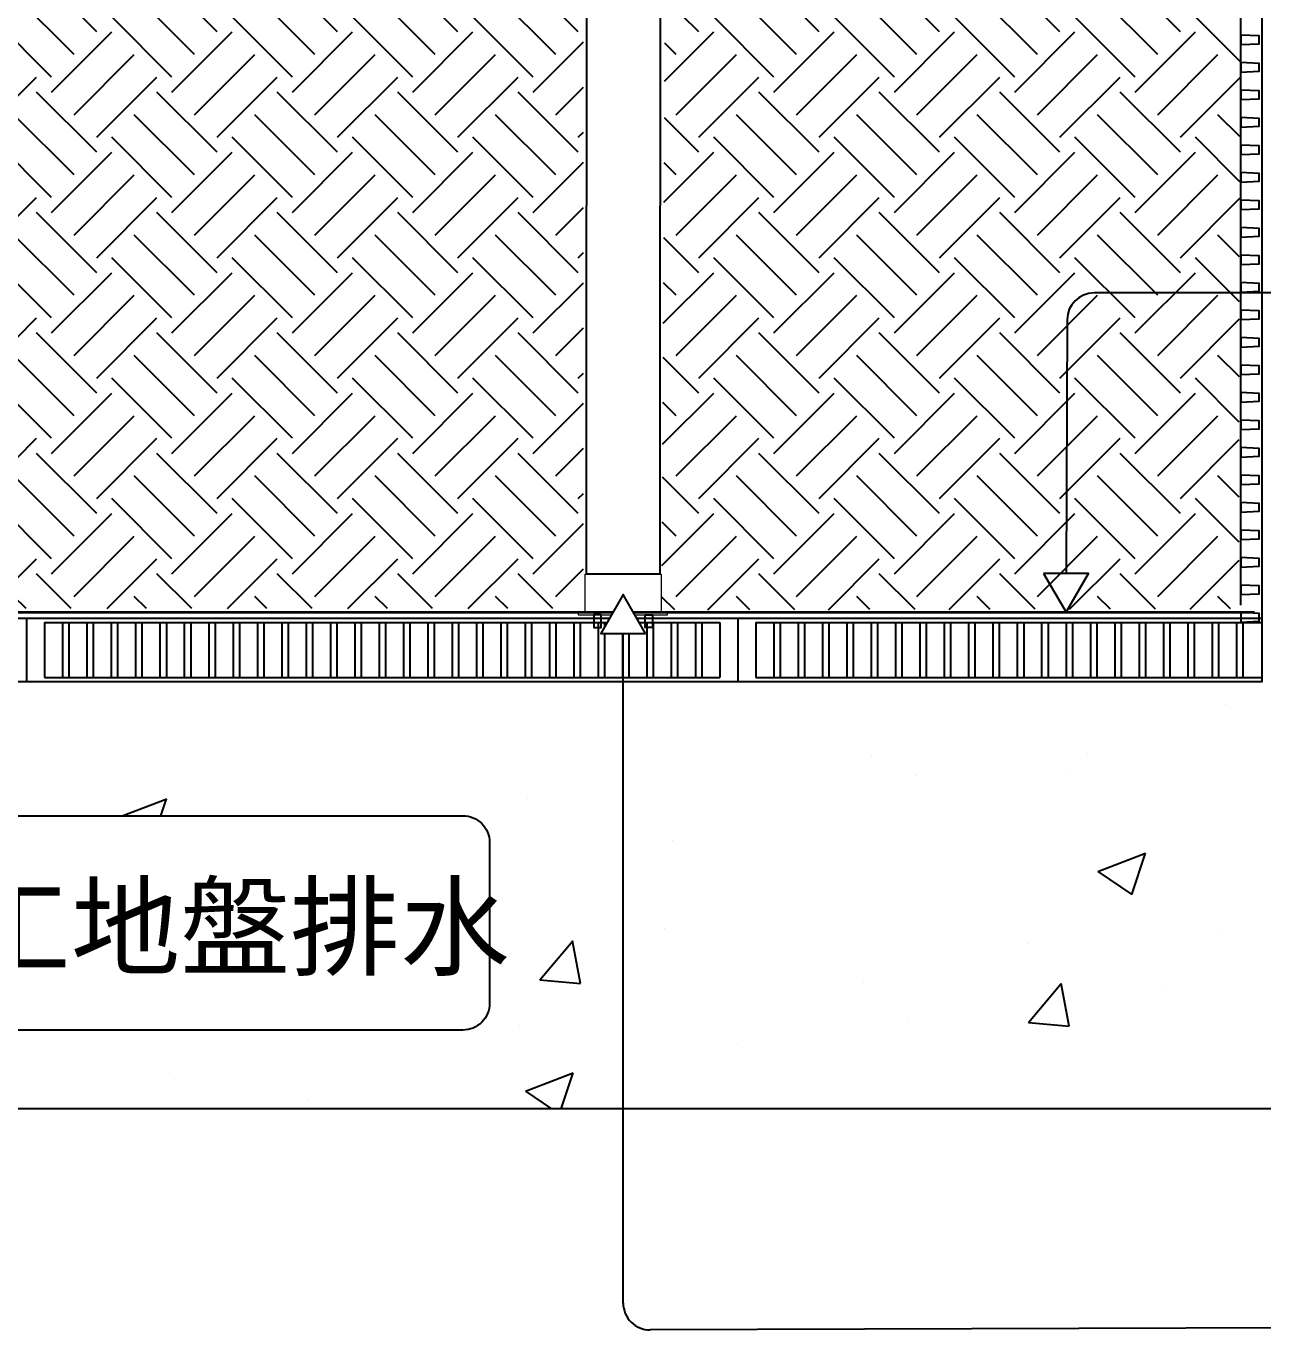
# Model space of a CAD drawing. Header units: millimetres. Extents: x 3083 to 7283, y 1609 to 4579.
# Drawn here: x 4310.5 to 4771.8, y 2804.9 to 3291.1 of the extents above; entities that cross this region are included whole.
import ezdxf

# ---------------------------------------------------------------- set-up
doc = ezdxf.new("R2010")
doc.units = ezdxf.units.MM
doc.styles.add('微軟正黑體-20', font='Microsoft JhengHei.ttf', dxfattribs={"height": 20})
pattern_1 = [(45, (-13893.087, -342.53), (0, 44.90128), [31.75, -31.75]), (45, (-13901.506, -334.11), (0, 44.90128), [31.75, -31.75]), (45, (-13909.925, -325.69), (0, 44.90128), [31.75, -31.75]), (135, (-13909.925, -320.078), (-44.90128, 0), [31.75, -31.75]), (135, (-13901.506, -311.66), (-44.90128, 0), [31.75, -31.75]), (135, (-13893.087, -303.24), (-44.90128, 0), [31.75, -31.75])]

msp = doc.modelspace()

# ---------------------------------------------------------------- hatches: boundary and pattern name
h = msp.add_hatch()
h.set_pattern_fill('EARTH', color=256, scale=5, angle=45)
h.set_pattern_definition(pattern_1)
h.paths.add_polyline_path([(4518.37, 3358.2), (4507.12, 3358.2), (4506.83, 3366.81), (4506.61, 3373.49), (4504.84, 3373.49), (4504.84, 3376.9), (4479.04, 3376.9), (4479.04, 3385.7), (4475.55, 3385.7), (4475.55, 3389.39), (4472.99, 3389.39), (4472.99, 3393.96), (4471.1, 3393.96), (4471.1, 3397.36), (4469.74, 3397.36), (4469.74, 3403.59), (4199.63, 3404.02), (4199.63, 3389.77), (4191.82, 3389.77), (4191.82, 3353.66), (4188.01, 3353.66), (4182.31, 3227.37), (4162.15, 3227.37), (4162.15, 3219.43), (4156.28, 3219.43), (4156.28, 3227.45), (4122.68, 3227.45), (4122.68, 3073.85), (4518.37, 3073.85)])
h = msp.add_hatch()
h.set_pattern_fill('EARTH', color=256, scale=5, angle=45)
h.set_pattern_definition(pattern_1)
h.paths.add_polyline_path([(4763.53, 3405.33), (4598.92, 3403.61), (4598.92, 3399.07), (4594.25, 3384.51), (4587.65, 3384.51), (4587.65, 3375.29), (4562.21, 3375.29), (4562.21, 3357.25), (4549.09, 3357.25), (4547.58, 3073.34), (4762.81, 3073.74)])

# ---------------------------------------------------------------- linework, layer by layer
for p, q in [((4763.53, 3075.14, -163.19), (4763.53, 3405.33, -163.19)), ((5910.25, 3191.55, -163.19), (4708.78, 3191.55, -163.19)), ((4698.78, 3181.59, -163.19), (4698.34, 3086.98, -163.19)), ((4045.49, 3070.31, -163.19), (4310.74, 3070.31, -163.19)), ((4310.74, 3070.31, -163.19), (4310.74, 3046.62, -163.19)), ((4310.74, 3070.31, -163.19), (4528.15, 3070.31, -163.19)), ((4310.74, 3070.31, -163.19), (4310.74, 3046.62, -163.19)), ((4317.45, 3068.73, -163.19), (4527.24, 3068.73, -163.19)), ((4317.45, 3068.73, -163.19), (4317.45, 3048.2, -163.19)), ((4324.16, 3068.73, -163.19), (4324.16, 3048.2, -163.19)), ((4326.52, 3068.73, -163.19), (4326.52, 3048.2, -163.19)), ((4333.23, 3068.73, -163.19), (4333.23, 3048.2, -163.19)), ((4335.6, 3068.73, -163.19), (4335.6, 3048.2, -163.19)), ((4342.31, 3068.73, -163.19), (4342.31, 3048.2, -163.19)), ((4344.68, 3068.73, -163.19), (4344.68, 3048.2, -163.19)), ((4351.39, 3068.73, -163.19), (4351.39, 3048.2, -163.19)), ((4353.76, 3068.73, -163.19), (4353.76, 3048.2, -163.19)), ((4360.47, 3068.73, -163.19), (4360.47, 3048.2, -163.19)), ((4362.84, 3068.73, -163.19), (4362.84, 3048.2, -163.19)), ((4369.55, 3068.73, -163.19), (4369.55, 3048.2, -163.19)), ((4371.92, 3068.73, -163.19), (4371.92, 3048.2, -163.19)), ((4378.63, 3068.73, -163.19), (4378.63, 3048.2, -163.19)), ((4380.99, 3068.73, -163.19), (4380.99, 3048.2, -163.19)), ((4387.7, 3068.73, -163.19), (4387.7, 3048.2, -163.19)), ((4390.07, 3068.73, -163.19), (4390.07, 3048.2, -163.19)), ((4396.78, 3068.73, -163.19), (4396.78, 3048.2, -163.19)), ((4399.15, 3068.73, -163.19), (4399.15, 3048.2, -163.19)), ((4405.86, 3068.73, -163.19), (4405.86, 3048.2, -163.19)), ((4408.23, 3068.73, -163.19), (4408.23, 3048.2, -163.19)), ((4414.94, 3068.73, -163.19), (4414.94, 3048.2, -163.19)), ((4417.31, 3068.73, -163.19), (4417.31, 3048.2, -163.19)), ((4424.02, 3068.73, -163.19), (4424.02, 3048.2, -163.19)), ((4426.39, 3068.73, -163.19), (4426.39, 3048.2, -163.19)), ((4433.1, 3068.73, -163.19), (4433.1, 3048.2, -163.19)), ((4435.46, 3068.73, -163.19), (4435.46, 3048.2, -163.19)), ((4442.17, 3068.73, -163.19), (4442.17, 3048.2, -163.19)), ((4444.54, 3068.73, -163.19), (4444.54, 3048.2, -163.19)), ((4451.25, 3068.73, -163.19), (4451.25, 3048.2, -163.19)), ((4453.62, 3068.73, -163.19), (4453.62, 3048.2, -163.19)), ((4460.33, 3068.73, -163.19), (4460.33, 3048.2, -163.19)), ((4462.7, 3068.73, -163.19), (4462.7, 3048.2, -163.19)), ((4469.41, 3068.73, -163.19), (4469.41, 3048.2, -163.19)), ((4471.78, 3068.73, -163.19), (4471.78, 3048.2, -163.19)), ((4478.49, 3068.73, -163.19), (4478.49, 3048.2, -163.19)), ((4480.86, 3068.73, -163.19), (4480.86, 3048.2, -163.19)), ((4487.57, 3068.73, -163.19), (4487.57, 3048.2, -163.19)), ((4489.93, 3068.73, -163.19), (4489.93, 3048.2, -163.19)), ((4496.64, 3068.73, -163.19), (4496.64, 3048.2, -163.19)), ((4499.01, 3068.73, -163.19), (4499.01, 3048.2, -163.19)), ((4505.72, 3068.73, -163.19), (4505.72, 3048.2, -163.19)), ((4508.09, 3068.73, -163.19), (4508.09, 3048.2, -163.19)), ((4514.8, 3068.73, -163.19), (4514.8, 3048.2, -163.19)), ((4517.17, 3068.73, -163.19), (4517.17, 3048.2, -163.19)), ((4523.88, 3068.73, -163.19), (4523.88, 3048.2, -163.19)), ((4526.25, 3068.73, -163.19), (4526.25, 3067.01, -163.19)), ((4538.28, 3070.31, -163.19), (4575.98, 3070.31, -163.19)), ((4539.19, 3068.73, -163.19), (4569.27, 3068.73, -163.19)), ((4542.04, 3068.73, -163.19), (4542.04, 3048.2, -163.19)), ((4544.4, 3068.73, -163.19), (4544.4, 3048.2, -163.19)), ((4551.11, 3068.73, -163.19), (4551.11, 3048.2, -163.19)), ((4553.48, 3068.73, -163.19), (4553.48, 3048.2, -163.19)), ((4560.19, 3068.73, -163.19), (4560.19, 3048.2, -163.19)), ((4562.56, 3068.73, -163.19), (4562.56, 3048.2, -163.19)), ((4569.27, 3068.73, -163.19), (4569.27, 3048.2, -163.19)), ((4575.98, 3070.31, -163.19), (4575.98, 3046.62, -163.19)), ((4575.98, 3070.31, -163.19), (4771.53, 3070.31, -163.19)), ((4575.98, 3070.31, -163.19), (4575.98, 3046.62, -163.19)), ((4582.69, 3068.73, -163.19), (4771.53, 3068.73, -163.19)), ((4582.69, 3068.73, -163.19), (4582.69, 3048.2, -163.19)), ((4589.4, 3068.73, -163.19), (4589.4, 3048.2, -163.19)), ((4591.77, 3068.73, -163.19), (4591.77, 3048.2, -163.19)), ((4598.48, 3068.73, -163.19), (4598.48, 3048.2, -163.19)), ((4600.85, 3068.73, -163.19), (4600.85, 3048.2, -163.19)), ((4607.56, 3068.73, -163.19), (4607.56, 3048.2, -163.19)), ((4609.93, 3068.73, -163.19), (4609.93, 3048.2, -163.19)), ((4616.64, 3068.73, -163.19), (4616.64, 3048.2, -163.19)), ((4619, 3068.73, -163.19), (4619, 3048.2, -163.19)), ((4625.71, 3068.73, -163.19), (4625.71, 3048.2, -163.19)), ((4628.08, 3068.73, -163.19), (4628.08, 3048.2, -163.19)), ((4634.79, 3068.73, -163.19), (4634.79, 3048.2, -163.19)), ((4637.16, 3068.73, -163.19), (4637.16, 3048.2, -163.19)), ((4643.87, 3068.73, -163.19), (4643.87, 3048.2, -163.19)), ((4646.24, 3068.73, -163.19), (4646.24, 3048.2, -163.19)), ((4652.95, 3068.73, -163.19), (4652.95, 3048.2, -163.19)), ((4655.32, 3068.73, -163.19), (4655.32, 3048.2, -163.19)), ((4662.03, 3068.73, -163.19), (4662.03, 3048.2, -163.19)), ((4664.39, 3068.73, -163.19), (4664.39, 3048.2, -163.19)), ((4671.1, 3068.73, -163.19), (4671.1, 3048.2, -163.19)), ((4673.47, 3068.73, -163.19), (4673.47, 3048.2, -163.19)), ((4680.18, 3068.73, -163.19), (4680.18, 3048.2, -163.19)), ((4682.55, 3068.73, -163.19), (4682.55, 3048.2, -163.19)), ((4689.26, 3068.73, -163.19), (4689.26, 3048.2, -163.19)), ((4691.63, 3068.73, -163.19), (4691.63, 3048.2, -163.19)), ((4698.34, 3068.73, -163.19), (4698.34, 3068.4, -163.19)), ((4698.34, 3068.4, -163.19), (4698.34, 3048.2, -163.19)), ((4700.71, 3068.73, -163.19), (4700.71, 3048.2, -163.19)), ((4707.42, 3068.73, -163.19), (4707.42, 3048.2, -163.19)), ((4709.79, 3068.73, -163.19), (4709.79, 3048.2, -163.19)), ((4716.5, 3068.73, -163.19), (4716.5, 3048.2, -163.19)), ((4718.86, 3068.73, -163.19), (4718.86, 3048.2, -163.19)), ((4725.57, 3068.73, -163.19), (4725.57, 3048.2, -163.19)), ((4727.94, 3068.73, -163.19), (4727.94, 3048.2, -163.19)), ((4734.65, 3068.73, -163.19), (4734.65, 3048.2, -163.19)), ((4737.02, 3068.73, -163.19), (4737.02, 3048.2, -163.19)), ((4743.73, 3068.73, -163.19), (4743.73, 3048.2, -163.19)), ((4746.1, 3068.73, -163.19), (4746.1, 3048.2, -163.19)), ((4752.81, 3068.73, -163.19), (4752.81, 3048.2, -163.19)), ((4755.18, 3068.73, -163.19), (4755.18, 3048.2, -163.19)), ((4761.89, 3068.73, -163.19), (4761.89, 3048.2, -163.19)), ((4764.26, 3068.73, -163.19), (4764.26, 3048.2, -163.19)), ((4526.25, 3064.6, -163.19), (4526.25, 3048.2, -163.19)), ((4532.96, 3064.6, -163.19), (4532.96, 3048.2, -163.19)), ((4533.21, 2814.89, -163.19), (4533.21, 3064.6, -163.19)), ((4535.33, 3064.6, -163.19), (4535.33, 3048.2, -163.19)), ((4045.49, 3046.62, -163.19), (4310.74, 3046.62, -163.19)), ((4310.74, 3046.62, -163.19), (4575.98, 3046.62, -163.19)), ((4317.45, 3048.2, -163.19), (4569.27, 3048.2, -163.19)), ((4575.98, 3046.62, -163.19), (4771.53, 3046.62, -163.19)), ((4582.69, 3048.2, -163.19), (4771.53, 3048.2, -163.19)), ((5367.11, 2807.72, -163.19), (4543.27, 2804.89, -163.19))]:
    msp.add_line(p, q)
at = {"color": 0, "lineweight": 0}
for p, q in [((4519.04, 3086.75, -163.19), (4547.39, 3086.75, -163.19)), ((4519.04, 3072.43, -163.19), (4519.04, 3086.75, -163.19)), ((4547.39, 3086.75, -163.19), (4547.39, 3072.43, -163.19)), ((4516.36, 3071.83, -163.19), (4516.36, 3071.53, -163.19)), ((4516.36, 3071.53, -163.19), (4528.86, 3071.53, -163.19)), ((4529.37, 3072.43, -163.19), (4516.95, 3072.43, -163.19)), ((4529.37, 3072.43, -163.19), (4519.04, 3072.43, -163.19)), ((4549.18, 3072.43, -163.19), (4537.05, 3072.43, -163.19)), ((4547.39, 3072.43, -163.19), (4537.05, 3072.43, -163.19)), ((4537.57, 3071.53, -163.19), (4549.78, 3071.53, -163.19)), ((4549.78, 3071.53, -163.19), (4549.78, 3071.83, -163.19))]:
    msp.add_line(p, q, dxfattribs=at)
at = {"linetype": 'Continuous'}
for p, q in [((4757.83, 3038.21, -163.19), (4757.83, 3038.21, -163.19)), ((4625.91, 3019.16, -163.19), (4625.91, 3019.16, -163.19)), ((4706.2, 3019.95, -163.19), (4706.2, 3019.95, -163.19)), ((4642.61, 3011.58, -163.19), (4642.61, 3011.58, -163.19)), ((4699.64, 3012.76, -163.19), (4699.64, 3012.76, -163.19)), ((4346.38, 2996.61, -163.19), (4362.97, 3002.98, -163.19)), ((4360.83, 2996.61, -163.19), (4362.96, 3002.97, -163.19)), ((4497.61, 3002.9, -163.19), (4497.61, 3002.9, -163.19)), ((4482.2, 2990.46, -163.19), (4482.2, 2990.46, -163.19)), ((4551.51, 2987.33, -163.19), (4551.51, 2987.33, -163.19)), ((4710.21, 2975.81, -163.19), (4728, 2982.64, -163.19)), ((4722.84, 2967.28, -163.19), (4727.99, 2982.63, -163.19)), ((4710.21, 2975.8, -163.19), (4722.84, 2967.28, -163.19)), ((4548.48, 2954.73, -163.19), (4548.48, 2954.73, -163.19)), ((4754.74, 2953.65, -163.19), (4754.74, 2953.65, -163.19)), ((4502.16, 2935.41, -163.19), (4514.4, 2950, -163.19)), ((4517.3, 2934.07, -163.19), (4514.36, 2949.99, -163.19)), ((4684.08, 2949, -163.19), (4684.08, 2949, -163.19)), ((4502.16, 2935.41, -163.19), (4517.34, 2934.08, -163.19)), ((4622.82, 2934.61, -163.19), (4622.82, 2934.61, -163.19)), ((4684.34, 2919.47, -163.19), (4696.59, 2934.06, -163.19)), ((4699.48, 2918.13, -163.19), (4696.54, 2934.05, -163.19)), ((4735.58, 2932.43, -163.19), (4735.58, 2932.43, -163.19)), ((4494.52, 2918.35, -163.19), (4494.52, 2918.35, -163.19)), ((4639.38, 2919.77, -163.19), (4639.38, 2919.77, -163.19)), ((4684.34, 2919.47, -163.19), (4699.53, 2918.14, -163.19)), ((4575.79, 2911.4, -163.19), (4575.79, 2911.4, -163.19)), ((4364.11, 2900.46, -163.19), (4364.11, 2900.46, -163.19)), ((4496.8, 2893.89, -163.19), (4514.58, 2900.71, -163.19)), ((4510.09, 2887.33, -163.19), (4514.58, 2900.7, -163.19)), ((4496.79, 2893.88, -163.19), (4506.5, 2887.33, -163.19)), ((4415.38, 2890.28, -163.19), (4415.38, 2890.28, -163.19))]:
    msp.add_line(p, q, dxfattribs=at)
at = {"elevation": -163.19}
msp.add_lwpolyline([(3940.78, 3046.62), (4771.53, 3046.62), (4771.53, 3405.33), (4878.28, 3405.33), (4878.28, 3033.57), (4982.44, 3033.57), (4982.44, 3093.29), (5051.89, 3093.29), (5051.89, 2887.33), (3419.15, 2887.33), (3419.15, 3025.97), (3590.85, 3025.97)], dxfattribs=at)
for points in [[(4519.69, 3361.61), (4546.97, 3361.61), (4546.86, 3086.75), (4519.57, 3086.75)], [(4763.53, 3284.16), (4770.37, 3284.47), (4770.37, 3287.41), (4763.53, 3287.72)], [(4763.53, 3273.9), (4770.37, 3274.22), (4770.37, 3277.16), (4763.53, 3277.47)], [(4763.53, 3263.65), (4770.37, 3263.96), (4770.37, 3266.9), (4763.53, 3267.22)], [(4763.53, 3253.39), (4770.37, 3253.71), (4770.37, 3256.65), (4763.53, 3256.96)], [(4763.53, 3243.14), (4770.37, 3243.46), (4770.37, 3246.39), (4763.53, 3246.71)], [(4763.53, 3232.89), (4770.37, 3233.2), (4770.37, 3236.14), (4763.53, 3236.46)], [(4763.53, 3222.63), (4770.37, 3222.95), (4770.37, 3225.89), (4763.53, 3226.2)], [(4763.53, 3212.38), (4770.37, 3212.69), (4770.37, 3215.63), (4763.53, 3215.95)], [(4763.53, 3202.13), (4770.37, 3202.44), (4770.37, 3205.38), (4763.53, 3205.69)], [(4763.53, 3191.87), (4770.37, 3192.19), (4770.37, 3195.13), (4763.53, 3195.44)], [(4763.53, 3181.62), (4770.37, 3181.93), (4770.37, 3184.87), (4763.53, 3185.19)], [(4763.53, 3171.36), (4770.37, 3171.68), (4770.37, 3174.62), (4763.53, 3174.93)], [(4763.53, 3161.11), (4770.37, 3161.43), (4770.37, 3164.36), (4763.53, 3164.68)], [(4763.53, 3150.86), (4770.37, 3151.17), (4770.37, 3154.11), (4763.53, 3154.43)], [(4763.53, 3140.6), (4770.37, 3140.92), (4770.37, 3143.86), (4763.53, 3144.17)], [(4763.53, 3130.35), (4770.37, 3130.66), (4770.37, 3133.6), (4763.53, 3133.92)], [(4763.53, 3120.1), (4770.37, 3120.41), (4770.37, 3123.35), (4763.53, 3123.66)], [(4763.53, 3109.84), (4770.37, 3110.16), (4770.37, 3113.1), (4763.53, 3113.41)], [(4763.53, 3099.59), (4770.37, 3099.9), (4770.37, 3102.84), (4763.53, 3103.16)], [(4763.53, 3089.33), (4770.37, 3089.65), (4770.37, 3092.59), (4763.53, 3092.9)], [(4690, 3086.98), (4698.36, 3072.51), (4706.71, 3086.98)], [(4763.53, 3079.08), (4770.37, 3079.4), (4770.37, 3082.34), (4763.53, 3082.65)], [(4541.57, 3064.6), (4533.21, 3079.08), (4524.86, 3064.6)], [(4525.05, 3071.53), (4522.31, 3071.53), (4522.31, 3066.76), (4525.05, 3066.76)], [(4541.38, 3071.53), (4544.11, 3071.53), (4544.11, 3066.76), (4541.38, 3066.76)], [(4763.53, 3068.83), (4770.37, 3069.14), (4770.37, 3072.08), (4763.53, 3072.4)]]:
    msp.add_lwpolyline(points, close=True, dxfattribs=at)
at = {"const_width": 1, "elevation": -163.19}
for points in [[(4120.3, 3072.51), (4529.42, 3072.51)], [(4537, 3072.51), (4768.68, 3072.51)]]:
    msp.add_lwpolyline(points, dxfattribs=at)
at = {"elevation": -163.19}
msp.add_lwpolyline([(3997.64, 2996.61), (4473.39, 2996.61, -0.414214), (4483.39, 2986.61), (4483.39, 2926.69, -0.414214), (4473.39, 2916.69), (3997.64, 2916.69, -0.414214), (3987.64, 2926.69), (3987.64, 2986.61, -0.414214)], format="xyb", close=True, dxfattribs=at)
for centre, start, end in [((4708.78, 3181.55, -163.19), 90, 179.8131), ((4543.21, 2814.89, -163.19), 180, 270.3308)]:
    msp.add_arc(centre, 10, start, end)
at = {"color": 0, "lineweight": 0}
for centre, start, end in [((4516.95, 3071.83, -163.19), 90, 180), ((4549.18, 3071.83, -163.19), 0, 90)]:
    msp.add_arc(centre, 0.597, start, end, dxfattribs=at)

# ---------------------------------------------------------------- texts
at = {"style": '微軟正黑體-20'}
msp.add_text('花台．屋頂，人工地盤排水', height=30, dxfattribs=at).set_placement((3999.8, 2940.19, -163.19))

doc.saveas('drawing.dxf')
